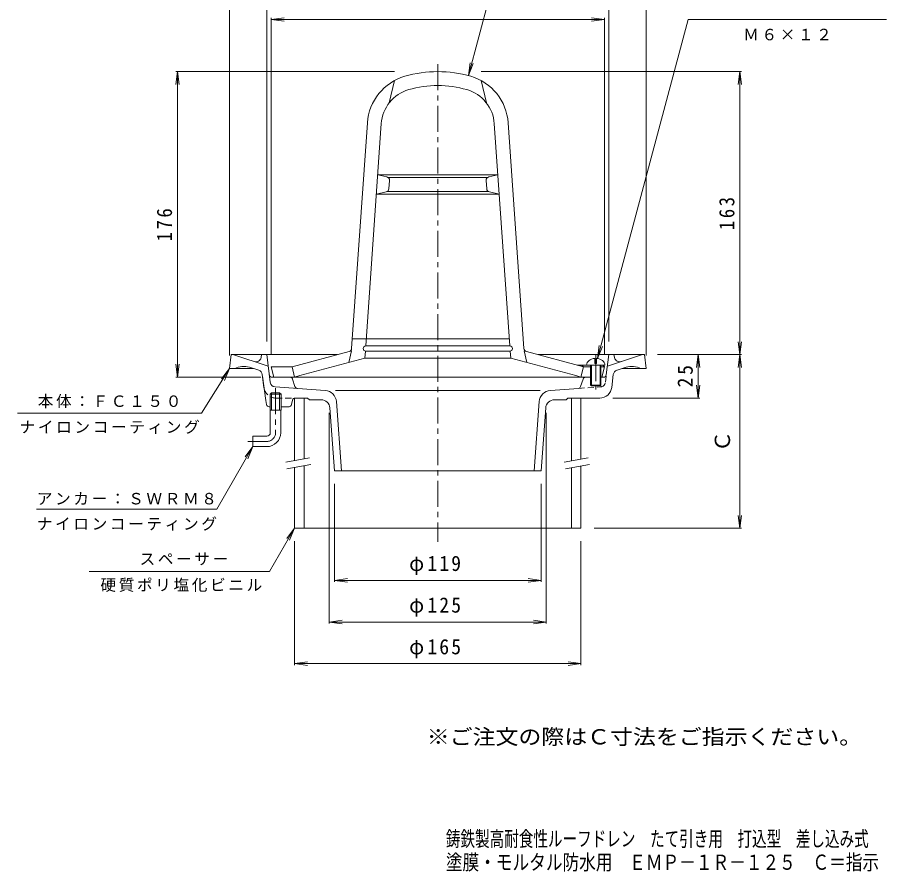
# Model space of a CAD drawing. Units: millimetres, scale not verified. Extents: x -283 to 219, y -345 to 394.
# Drawn here: x -283 to 218, y -345 to 147 of the extents above; entities that cross this region are included whole.
import ezdxf
from ezdxf.enums import TextEntityAlignment as Align

# ---------------------------------------------------------------- set-up
doc = ezdxf.new("R2010")
doc.units = ezdxf.units.MM
doc.header["$LTSCALE"] = 3
for name, pattern in [('CHAIN1', [8, 5, -1, 1, -1]), ('DASHED1', [1.8, 1.2, -0.6]), ('DOUBLE_CHAIN2', [12.8, 9, -1, 0.6, -0.6, 0.6, -1])]:
    doc.linetypes.add(name, pattern=pattern)
for name, color, linetype, lineweight in [('0-0', 3, 'Continuous', 9), ('0-2', 6, 'Continuous', 5), ('0-3', 4, 'Continuous', 9), ('0-4', 7, 'Continuous', 9), ('0-5', 7, 'Continuous', 9)]:
    doc.layers.add(name, color=color, linetype=linetype, lineweight=lineweight)
doc.layers.add('F-4', color=6, linetype='Continuous')
doc.layers.add('F-5', color=2, linetype='Continuous')
doc.styles.add('ＭＳ ゴシック', font='')
doc.styles.get('ＭＳ ゴシック').set_extended_font_data('MS Gothic')

msp = doc.modelspace()

# ---------------------------------------------------------------- linework, layer by layer
at = {"layer": '0-0', "linetype": 'CHAIN1'}
for p, q in [((-40.652, 120.369), (-40.652, -154.885)), ((-134.152, -66.358), (-134.152, -92.005)), ((-139.152, -97.005), (-150.152, -97.005))]:
    msp.add_line(p, q, dxfattribs=at)
at = {"layer": '0-0'}
for p, q in [((-159.652, -47.005), (-98.527, -47.005)), ((-138.341, -53.604), (-158.652, -47.005)), ((-142.494, -48.729), (-142.152, -47.005)), ((-137.196, -62.936), (-139.152, -47.005)), ((17.224, -47.005), (78.348, -47.005)), ((56.414, -58.688), (57.848, -47.005)), ((57.038, -53.604), (77.348, -47.005)), ((61.191, -48.729), (60.848, -47.005)), ((-143.819, -56.03), (-149.162, -54.294)), ((62.165, -56.144), (67.858, -54.294)), ((-140.867, -65.858), (-141.768, -58.518)), ((-139.651, -73.505), (-141.652, -59.466)), ((47.348, -60.005), (44.45, -60.005)), ((54.925, -60.005), (53.348, -60.005)), ((59.563, -65.858), (60.465, -58.518)), ((41.654, -65.41), (43.019, -61.056)), ((-136.512, -69.005), (-137.327, -69.805)), ((-130.977, -69.805), (-137.327, -69.805)), ((-137.327, -79.005), (-137.327, -69.805)), ((-131.792, -69.005), (-136.512, -69.005)), ((-136.512, -79.005), (-136.512, -69.005)), ((-105.557, -67.582), (-134.427, -65.563)), ((-130.977, -69.805), (-131.792, -69.005)), ((-131.792, -79.005), (-131.792, -69.005)), ((-130.977, -79.005), (-130.977, -69.805)), ((-99.538, -67.582), (18.234, -67.582)), ((40.328, -66.458), (24.254, -67.582)), ((-139.335, -75.717), (-139.651, -73.505)), ((-124.393, -73.211), (-124.911, -75.799)), ((-107.799, -73.005), (-114.652, -73.005)), ((-99.064, -74.054), (-96.141, -114.005)), ((17.761, -74.054), (14.838, -114.005)), ((26.496, -73.005), (33.348, -73.005)), ((34.348, -72.005), (33.348, -73.005)), ((52.616, -72.005), (34.348, -72.005)), ((-137.327, -77.005), (-137.85, -77.005)), ((-130.977, -79.005), (-137.327, -79.005)), ((-137.152, -92.005), (-137.152, -79.005)), ((-131.152, -92.005), (-131.152, -79.005)), ((-130.977, -77.005), (-126.381, -77.005)), ((-102.813, -77.64), (-100.152, -114.005)), ((21.509, -77.64), (18.848, -114.005)), ((-147.152, -94.005), (-147.152, -100.005)), ((-139.152, -94.005), (-147.152, -94.005)), ((-139.152, -100.005), (-147.152, -100.005)), ((-100.152, -114.005), (18.848, -114.005))]:
    msp.add_line(p, q, dxfattribs=at)
at = {"layer": '0-0', "linetype": 'DOUBLE_CHAIN2'}
for p, q in [((-136.228, -60.005), (-125.754, -60.005)), ((-122.958, -65.41), (-124.322, -61.056))]:
    msp.add_line(p, q, dxfattribs=at)
at = {"layer": '0-0', "linetype": 'DASHED1'}
for p, q in [((55.892, -62.936), (56.414, -58.688)), ((40.328, -66.458), (53.124, -65.563)), ((-133.919, -72.005), (-122.922, -72.005))]:
    msp.add_line(p, q, dxfattribs=at)
at = {"layer": '0-0'}
for points in [[(-159.652, -47.005), (-160.652, -55.005), (-146.974, -55.005)], [(78.348, -47.005), (79.348, -55.005), (65.671, -55.005)], [(-122.922, -72.005), (-115.652, -72.005), (-114.652, -73.005)]]:
    msp.add_lwpolyline(points, dxfattribs=at)
for centre, radius, start, end in [((-145.437, -48.144), 3, 252.00015, 348.7693), ((64.133, -48.144), 3, 191.2307, 287.99985), ((-152.561, -64.756), 11, 71.99997, 117.56897), ((71.257, -64.756), 11, 62.43103, 108.00003), ((-144.746, -58.884), 3, 7.00043, 72.00015), ((44.45, -61.505), 1.5, 90, 162.59828), ((54.925, -58.505), 1.5, 270, 352.99878), ((63.442, -58.884), 3, 107.99985, 172.99957), ((-134.218, -62.57), 3, 187.00008, 266.00018), ((-133.919, -65.005), 7, 187.00006, 199.01382), ((-106.046, -74.565), 7, 4.18488, 85.99998), ((24.742, -74.565), 7, 94.00002, 175.81512), ((40.223, -64.962), 1.5, 274.00122, 342.59828), ((52.616, -65.005), 7, 270, 352.99994), ((-122.922, -73.505), 1.5, 90, 168.68979), ((-107.799, -78.005), 5, 4.18501, 90), ((26.496, -78.005), 5, 90, 175.81499), ((-137.85, -75.505), 1.5, 188.11226, 270), ((-126.381, -75.505), 1.5, 270, 348.68979), ((-139.152, -92.005), 2, 270, 0), ((-139.152, -92.005), 8, 270, 0)]:
    msp.add_arc(centre, radius, start, end, dxfattribs=at)
at = {"layer": '0-0', "linetype": 'DOUBLE_CHAIN2'}
for centre, start, end in [((-136.228, -58.505), 187.00122, 270), ((-125.754, -61.505), 17.40172, 90), ((-121.526, -64.962), 197.40172, 265.99878)]:
    msp.add_arc(centre, 1.5, start, end, dxfattribs=at)
at = {"layer": '0-0', "linetype": 'DASHED1'}
for centre, radius, start, end in [((52.915, -62.57), 3, 273.99982, 352.99992), ((-133.919, -65.005), 7, 199.01382, 270)]:
    msp.add_arc(centre, radius, start, end, dxfattribs=at)
at = {"layer": '0-0', "linetype": 'CHAIN1'}
msp.add_arc((-139.152, -92.005), 5, 270, 0, dxfattribs=at)
at = {"layer": '0-2'}
for p, q in [((-65.652, 110.85), (-68.652, 98.003)), ((-15.652, 110.85), (-12.652, 98.003)), ((-90.282, -43.399), (-81.19, 86.618)), ((-82.162, -41.963), (-73.21, 86.06)), ((0.859, -41.963), (-8.094, 86.06)), ((8.979, -43.399), (-0.113, 86.618)), ((-75.274, 56.537), (-6.029, 56.537)), ((-70.054, 55.404), (-75.274, 56.537)), ((-11.25, 55.404), (-6.029, 56.537)), ((-69.261, 55.037), (-12.042, 55.037)), ((-68.816, 48.544), (-68.483, 53.31)), ((-12.487, 48.544), (-12.821, 53.31)), ((-70.399, 46.726), (-76.044, 45.537)), ((-5.26, 45.537), (-76.044, 45.537)), ((-11.628, 47.037), (-69.675, 47.037)), ((-10.904, 46.726), (-5.26, 45.537)), ((-89.902, -37.963), (0.579, -37.963)), ((-90.382, -44.822), (-91.882, -51.436)), ((-82.652, -48.963), (-82.371, -44.948)), ((-82.162, -41.963), (0.859, -41.963)), ((-82.162, -44.963), (0.859, -44.963)), ((1.348, -48.963), (1.067, -44.948)), ((9.078, -44.822), (10.578, -51.436)), ((-91.76, -45.192), (-124.652, -54.005)), ((-82.652, -48.963), (1.348, -48.963)), ((1.348, -48.963), (38.848, -59.011)), ((10.456, -45.192), (43.348, -54.005)), ((-136.652, -54.005), (-135.152, -60.005)), ((-124.652, -54.005), (-136.652, -54.005)), ((-124.652, -54.005), (-123.152, -60.005)), ((39.616, -53.005), (45.098, -53.005)), ((43.348, -54.005), (41.848, -60.005)), ((43.348, -54.005), (42.348, -53.005)), ((43.348, -54.005), (47.348, -54.005)), ((53.348, -54.005), (55.348, -54.005)), ((55.348, -54.005), (53.848, -60.005)), ((55.348, -54.005), (54.348, -53.005)), ((-135.152, -60.005), (47.348, -60.005)), ((38.848, -59.011), (41.848, -60.005)), ((53.348, -60.005), (53.848, -60.005))]:
    msp.add_line(p, q, dxfattribs=at)
at = {"layer": '0-2', "color": 4, "lineweight": 9}
for p, q in [((49.848, -49.123), (49.848, -52.005)), ((50.848, -49.123), (50.848, -52.005)), ((45.098, -53.005), (55.598, -53.005)), ((47.348, -53.005), (47.348, -64.505)), ((47.848, -53.005), (47.848, -65.005)), ((49.848, -52.005), (50.848, -52.005)), ((52.848, -53.005), (52.848, -65.005)), ((53.348, -53.005), (53.348, -64.505)), ((47.348, -64.505), (53.348, -64.505)), ((47.348, -64.505), (47.848, -65.005)), ((47.848, -65.005), (52.848, -65.005)), ((53.348, -64.505), (52.848, -65.005))]:
    msp.add_line(p, q, dxfattribs=at)
at = {"layer": '0-2', "color": 4, "linetype": 'CHAIN1', "lineweight": 9}
msp.add_line((50.348, -47.322), (50.348, -67.025), dxfattribs=at)
at = {"layer": '0-2'}
msp.add_lwpolyline([(-82.652, -48.963), (-120.152, -59.011), (-123.152, -60.005)], dxfattribs=at)
for centre, radius, start, end in [((-40.652, 48.037), 68, 73.78406, 106.21594), ((-51.264, 84.525), 30, 106.21596, 175.99994), ((-30.04, 84.525), 30, 4.00006, 73.78404), ((-51.264, 84.525), 22, 106.21596, 175.99994), ((-40.652, 48.037), 60, 73.78406, 106.21594), ((-30.04, 84.525), 22, 4.00006, 73.78404), ((-70.478, 53.45), 2, 355.99968, 77.75664), ((-10.825, 53.45), 2, 102.24336, 184.00032), ((-70.811, 48.683), 2, 281.89342, 355.99968), ((-10.492, 48.683), 2, 184.00032, 258.10658), ((-92.277, -43.26), 2, 285.00021, 356.0011), ((-82.162, -43.463), 1.5, 90, 270), ((0.859, -43.463), 1.5, 270, 90), ((10.974, -43.26), 2, 183.9989, 254.99979)]:
    msp.add_arc(centre, radius, start, end, dxfattribs=at)
at = {"layer": '0-2', "color": 4, "lineweight": 9}
for start_param, end_param in [(1.6661844, 3.1415927), (6.2831853, 7.7585936)]:
    msp.add_ellipse((50.348, -53.005), major_axis=(5.25, 0), ratio=0.7428, start_param=start_param, end_param=end_param, dxfattribs=at)
at = {"layer": '0-3'}
for p, q in [((-123.152, -72.005), (-123.152, -107.959)), ((-117.652, -72.005), (-117.652, -106.989)), ((36.348, -72.005), (36.348, -108.135)), ((41.848, -72.005), (41.848, -107.166)), ((-123.152, -112.021), (-123.152, -147.005)), ((-117.652, -111.051), (-117.652, -147.005)), ((36.348, -112.197), (36.348, -147.005)), ((41.848, -111.227), (41.848, -147.005)), ((-123.152, -147.005), (41.848, -147.005))]:
    msp.add_line(p, q, dxfattribs=at)
at = {"layer": '0-3', "color": 7}
for p, q in [((-128.265, -108.861), (-114.478, -106.43)), ((32.235, -108.861), (46.022, -106.43)), ((-127.571, -112.8), (-113.784, -110.369)), ((32.93, -112.8), (46.717, -110.369))]:
    msp.add_line(p, q, dxfattribs=at)
at = {"layer": '0-4'}
for p, q in [((-160.652, -47.505), (-160.652, 194.937)), ((79.348, -47.505), (79.348, 194.937)), ((-139.152, -39.505), (-139.152, 170.937)), ((57.848, -39.505), (57.848, 170.937)), ((-136.652, 146.037), (-129.216, 147.016)), ((-136.652, -46.505), (-136.652, 146.937)), ((-136.652, 146.037), (55.348, 146.037)), ((-136.652, 146.037), (-129.216, 145.058)), ((55.348, 146.037), (47.912, 147.016)), ((55.348, 146.037), (47.912, 145.058)), ((55.348, -46.505), (55.348, 146.937)), ((-190.652, 116.037), (-191.631, 108.601)), ((-65.652, 116.037), (-191.552, 116.037)), ((-190.652, -60.005), (-190.652, 116.037)), ((-190.652, 116.037), (-189.673, 108.601)), ((-15.652, 116.037), (134.248, 116.037)), ((133.348, 116.037), (132.369, 108.601)), ((133.348, -47.005), (133.348, 116.037)), ((133.348, 116.037), (134.327, 108.601)), ((133.348, -47.005), (132.369, -39.569)), ((133.348, -47.005), (134.327, -39.569)), ((85.848, -47.005), (134.248, -47.005)), ((109.348, -47.005), (108.369, -54.441)), ((109.348, -72.005), (109.348, -47.005)), ((109.348, -47.005), (110.327, -54.441)), ((133.348, -47.005), (132.369, -54.441)), ((133.348, -147.005), (133.348, -47.005)), ((133.348, -47.005), (134.327, -54.441)), ((-190.652, -60.005), (-191.631, -52.569)), ((-190.652, -60.005), (-189.673, -52.569)), ((-142.652, -60.005), (-191.552, -60.005)), ((109.348, -72.005), (108.369, -64.569)), ((109.348, -72.005), (110.327, -64.569)), ((60.116, -72.005), (110.248, -72.005)), ((-103.152, -80.505), (-103.152, -201.905)), ((21.848, -80.505), (21.848, -201.905)), ((-100.152, -121.505), (-100.152, -177.905)), ((18.848, -121.505), (18.848, -177.905)), ((133.348, -147.005), (132.369, -139.569)), ((133.348, -147.005), (134.327, -139.569)), ((49.348, -147.005), (134.248, -147.005)), ((-123.152, -154.505), (-123.152, -225.905)), ((41.848, -154.505), (41.848, -225.905)), ((-100.152, -177.005), (-92.716, -176.026)), ((-100.152, -177.005), (18.848, -177.005)), ((-100.152, -177.005), (-92.716, -177.984)), ((18.848, -177.005), (11.412, -176.026)), ((18.848, -177.005), (11.412, -177.984)), ((-103.152, -201.005), (-95.716, -200.026)), ((21.848, -201.005), (14.412, -200.026)), ((-103.152, -201.005), (21.848, -201.005)), ((-103.152, -201.005), (-95.716, -201.984)), ((21.848, -201.005), (14.412, -201.984)), ((-123.152, -225.005), (-115.716, -224.026)), ((-123.152, -225.005), (41.848, -225.005)), ((-123.152, -225.005), (-115.716, -225.984)), ((41.848, -225.005), (34.412, -224.026)), ((41.848, -225.005), (34.412, -225.984))]:
    msp.add_line(p, q, dxfattribs=at)
at = {"layer": '0-5'}
for p, q in [((-23.052, 113.72), (6.507, 224.037)), ((51.373, -49.18), (103.681, 146.037)), ((103.681, 146.037), (217.929, 146.037)), ((-23.052, 113.72), (-22.073, 121.156)), ((-23.052, 113.72), (-20.182, 120.649)), ((51.373, -49.18), (52.352, -41.744)), ((51.373, -49.18), (54.243, -42.251)), ((-160.652, -55.005), (-165.217, -60.955)), ((-160.652, -55.005), (-163.522, -61.934)), ((-147.152, -100.005), (-167.936, -136.005)), ((-147.152, -100.005), (-151.717, -105.955)), ((-147.152, -100.005), (-150.022, -106.934)), ((-167.936, -136.005), (-271.933, -136.005)), ((-123.152, -147.005), (-137.586, -172.005)), ((-123.152, -147.005), (-127.717, -152.955)), ((-123.152, -147.005), (-126.022, -153.934)), ((-137.586, -172.005), (-241.431, -172.005))]:
    msp.add_line(p, q, dxfattribs=at)
msp.add_lwpolyline([(-160.652, -55.005), (-176.841, -80.749), (-282.873, -80.749)], dxfattribs=at)

# ---------------------------------------------------------------- texts
at = {"layer": '0-4', "color": 2, "style": 'ＭＳ ゴシック'}
msp.add_text('Ｃ', height=8.798, rotation=90, dxfattribs=at).set_placement((130.348, -103.005), align=Align.BOTTOM_LEFT)
at = {"layer": '0-4', "color": 2, "char_height": 8.798, "attachment_point": 7, "rotation": 90, "style": 'ＭＳ ゴシック'}
for s, insert in [('\\T1.27;\\W0.9;163', (130.348, 24.766)), ('\\T1.27;\\W0.9;176', (-193.652, 18.266)), ('\\T1.27;\\W0.95;25', (106.348, -65.88))]:
    msp.add_mtext(s, dxfattribs=dict(at, insert=insert))
at = {"layer": '0-4', "color": 2, "char_height": 8.798, "attachment_point": 7, "style": 'ＭＳ ゴシック'}
for s, insert in [('\\T1.21;\\W0.95;φ119', (-57.152, -174.005)), ('\\T1.21;\\W0.95;φ125', (-57.152, -198.005)), ('\\T1.21;\\W0.95;φ165', (-57.152, -222.005))]:
    msp.add_mtext(s, dxfattribs=dict(at, insert=insert))
at = {"layer": '0-5', "char_height": 6.598, "attachment_point": 7, "style": 'ＭＳ ゴシック'}
for s, insert in [('\\T1.17;Ｍ６×１２', (135.305, 133.989)), ('\\T1.17;本体：ＦＣ１５０', (-271.107, -77.83)), ('\\T1.17;ナイロンコーティング', (-281.607, -92.702)), ('\\T1.17;アンカー：ＳＷＲＭ８', (-271.685, -133.589)), ('\\T1.17;ナイロンコーティング', (-271.685, -148.462)), ('\\T1.17;スペーサー', (-212.483, -168.381)), ('\\T1.17;硬質ポリ塩化ビニル', (-235.022, -183.695))]:
    msp.add_mtext(s, dxfattribs=dict(at, insert=insert))
at = {"layer": 'F-4', "style": 'ＭＳ ゴシック'}
for s, width, p in [('鋳鉄製高耐食性ルーフドレン\u3000たて引き用\u3000打込型\u3000差し込み式', 0.7, (-36, -332.91)), ('塗膜・モルタル防水用\u3000ＥＭＰ－１Ｒ－１２５\u3000Ｃ＝指示', 0.8, (-36, -346.41))]:
    msp.add_text(s, height=8.798, dxfattribs=dict(at, width=width)).set_placement(p, align=Align.BOTTOM_LEFT)
at = {"layer": 'F-5', "style": 'ＭＳ ゴシック', "width": 1.1}
msp.add_text('※ご注文の際はＣ寸法をご指示ください。', height=8.798, dxfattribs=at).set_placement((-47.004, -274.147), align=Align.BOTTOM_LEFT)

doc.saveas('drawing.dxf')
